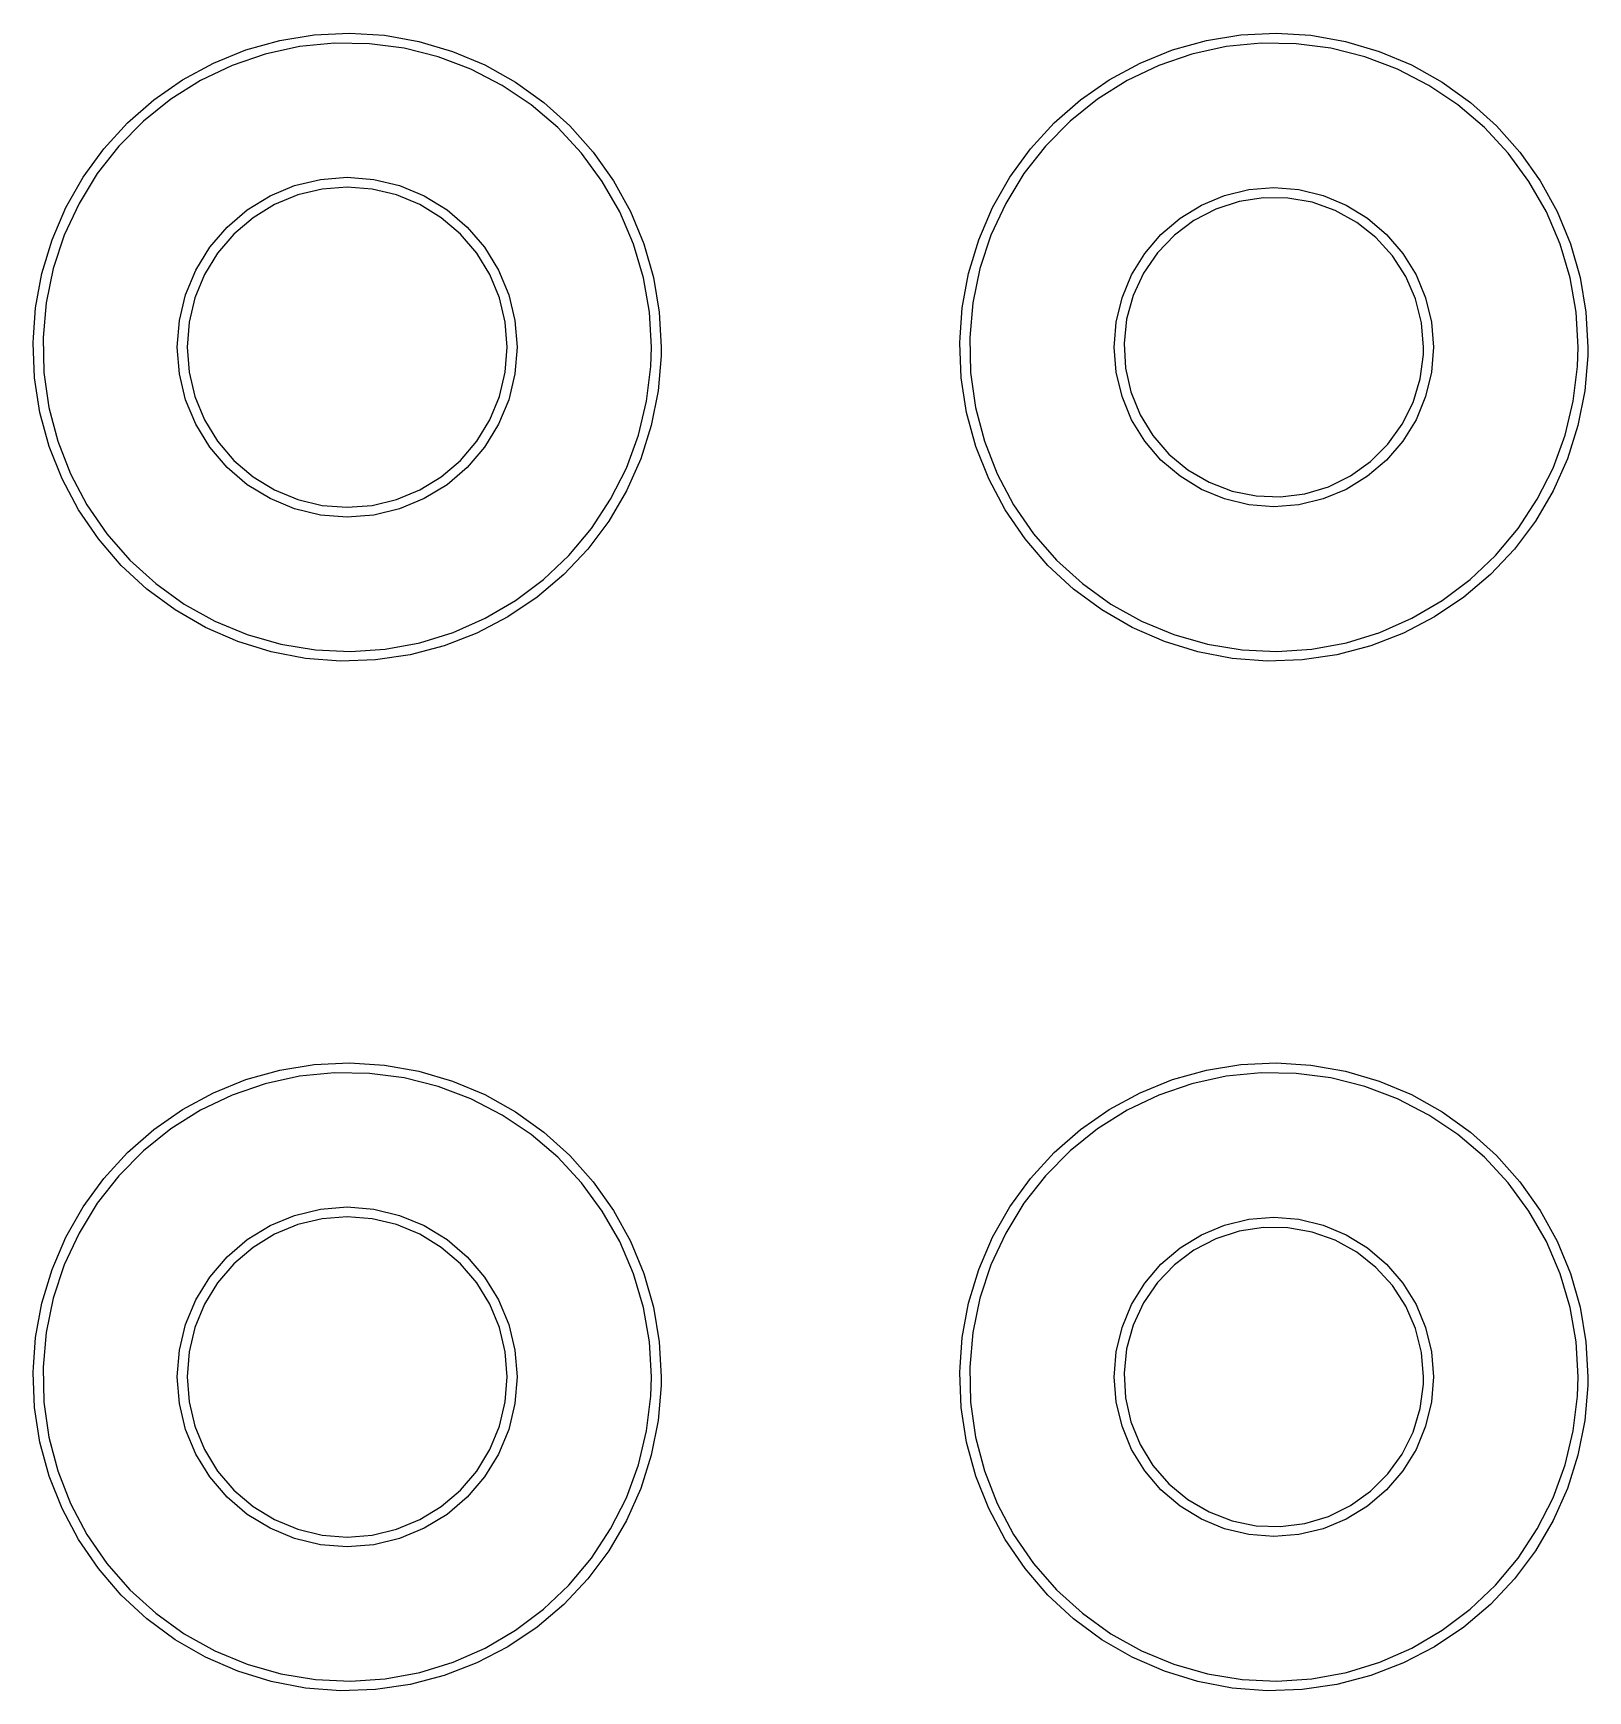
# Model space of a CAD drawing. Extents: x 26 to 390, y -197 to -58.
# Drawn here: x 32.95 to 48.05, y -191.05 to -174.95 of the extents above; entities that cross this region are included whole.
import ezdxf

# ---------------------------------------------------------------- set-up
doc = ezdxf.new("R2010")
doc.units = 0
doc.layers.add('BLACK', color=7, linetype='CONTINUOUS')

msp = doc.modelspace()

# ---------------------------------------------------------------- linework, layer by layer
at = {"layer": 'BLACK', "linetype": 'CONTINUOUS'}
for p, q in [((35.3451, -175.021), (35.6812, -174.967)), ((35.6812, -174.967), (36.0213, -174.95)), ((36.0213, -174.95), (36.3611, -174.971)), ((36.3611, -174.971), (36.6965, -175.031)), ((44.3451, -175.021), (44.6812, -174.967)), ((44.6812, -174.967), (45.0213, -174.95)), ((45.0213, -174.95), (45.3611, -174.971)), ((45.3611, -174.971), (45.6965, -175.031)), ((34.7014, -175.24), (35.0171, -175.113)), ((35.2053, -175.154), (34.8835, -175.264)), ((35.0171, -175.113), (35.3451, -175.021)), ((35.5377, -175.081), (35.2053, -175.154)), ((35.8763, -175.048), (35.5377, -175.081)), ((36.2164, -175.053), (35.8763, -175.048)), ((36.5537, -175.097), (36.2164, -175.053)), ((36.8837, -175.18), (36.5537, -175.097)), ((36.6965, -175.031), (37.0231, -175.127)), ((37.0231, -175.127), (37.337, -175.259)), ((43.7014, -175.24), (44.0171, -175.113)), ((44.2053, -175.154), (43.8835, -175.264)), ((44.0171, -175.113), (44.3451, -175.021)), ((44.5377, -175.081), (44.2053, -175.154)), ((44.8763, -175.048), (44.5377, -175.081)), ((45.2164, -175.053), (44.8763, -175.048)), ((45.5537, -175.097), (45.2164, -175.053)), ((45.8837, -175.18), (45.5537, -175.097)), ((45.6965, -175.031), (46.0231, -175.127)), ((46.0231, -175.127), (46.337, -175.259)), ((34.4018, -175.402), (34.7014, -175.24)), ((34.8835, -175.264), (34.5764, -175.411)), ((37.2019, -175.3), (36.8837, -175.18)), ((37.5042, -175.457), (37.2019, -175.3)), ((37.337, -175.259), (37.6343, -175.425)), ((43.4018, -175.402), (43.7014, -175.24)), ((43.8835, -175.264), (43.5764, -175.411)), ((46.2019, -175.3), (45.8837, -175.18)), ((46.5042, -175.457), (46.2019, -175.3)), ((46.337, -175.259), (46.6343, -175.425)), ((34.1222, -175.597), (34.4018, -175.402)), ((34.5764, -175.411), (34.2882, -175.591)), ((37.7866, -175.646), (37.5042, -175.457)), ((37.6343, -175.425), (37.9111, -175.623)), ((43.1222, -175.597), (43.4018, -175.402)), ((43.5764, -175.411), (43.2882, -175.591)), ((46.7866, -175.646), (46.5042, -175.457)), ((46.6343, -175.425), (46.9111, -175.623)), ((33.866, -175.821), (34.1222, -175.597)), ((34.2882, -175.591), (34.0227, -175.804)), ((37.9111, -175.623), (38.1642, -175.851)), ((42.866, -175.821), (43.1222, -175.597)), ((43.2882, -175.591), (43.0227, -175.804)), ((46.9111, -175.623), (47.1642, -175.851)), ((38.0453, -175.867), (37.7866, -175.646)), ((47.0453, -175.867), (46.7866, -175.646)), ((33.6364, -176.072), (33.866, -175.821)), ((34.0227, -175.804), (33.7834, -176.046)), ((38.2769, -176.116), (38.0453, -175.867)), ((38.1642, -175.851), (38.3903, -176.105)), ((42.6364, -176.072), (42.866, -175.821)), ((43.0227, -175.804), (42.7834, -176.046)), ((47.2769, -176.116), (47.0453, -175.867)), ((47.1642, -175.851), (47.3903, -176.105)), ((33.4363, -176.348), (33.6364, -176.072)), ((33.7834, -176.046), (33.5735, -176.314)), ((38.4783, -176.391), (38.2769, -176.116)), ((38.3903, -176.105), (38.5865, -176.384)), ((42.4363, -176.348), (42.6364, -176.072)), ((42.7834, -176.046), (42.5735, -176.314)), ((47.4783, -176.391), (47.2769, -176.116)), ((47.3903, -176.105), (47.5865, -176.384)), ((33.2681, -176.644), (33.4363, -176.348)), ((33.5735, -176.314), (33.3957, -176.604)), ((35.2509, -176.53), (35.4901, -176.431)), ((35.4901, -176.431), (35.7419, -176.37)), ((35.7419, -176.37), (36, -176.35)), ((36, -176.445), (35.7568, -176.464)), ((36, -176.35), (36.2581, -176.37)), ((36.2432, -176.464), (36, -176.445)), ((36.2581, -176.37), (36.5099, -176.431)), ((36.5099, -176.431), (36.7491, -176.53)), ((38.6468, -176.686), (38.4783, -176.391)), ((38.5865, -176.384), (38.7506, -176.682)), ((42.2681, -176.644), (42.4363, -176.348)), ((42.5735, -176.314), (42.3957, -176.604)), ((47.6468, -176.686), (47.4783, -176.391)), ((47.5865, -176.384), (47.7506, -176.682)), ((33.3957, -176.604), (33.2525, -176.912)), ((35.0302, -176.665), (35.2509, -176.53)), ((35.5195, -176.521), (35.2941, -176.615)), ((35.7568, -176.464), (35.5195, -176.521)), ((36.4805, -176.521), (36.2432, -176.464)), ((36.7059, -176.615), (36.4805, -176.521)), ((36.7491, -176.53), (36.9698, -176.665)), ((42.3957, -176.604), (42.2525, -176.912)), ((44.2963, -176.619), (44.521, -176.526)), ((44.6628, -176.585), (44.4362, -176.659)), ((44.521, -176.526), (44.7575, -176.469)), ((44.8985, -176.549), (44.6628, -176.585)), ((44.7575, -176.469), (45, -176.45)), ((45.1369, -176.551), (44.8985, -176.549)), ((45, -176.45), (45.2425, -176.469)), ((45.3717, -176.593), (45.1369, -176.551)), ((45.2425, -176.469), (45.479, -176.526)), ((45.5964, -176.673), (45.3717, -176.593)), ((45.479, -176.526), (45.7037, -176.619)), ((33.1339, -176.957), (33.2681, -176.644)), ((34.8333, -176.833), (35.0302, -176.665)), ((35.0861, -176.742), (34.9006, -176.901)), ((35.2941, -176.615), (35.0861, -176.742)), ((36.9139, -176.742), (36.7059, -176.615)), ((37.0994, -176.901), (36.9139, -176.742)), ((36.9698, -176.665), (37.1667, -176.833)), ((38.7803, -176.999), (38.6468, -176.686)), ((38.7506, -176.682), (38.8803, -176.997)), ((42.1339, -176.957), (42.2681, -176.644)), ((43.904, -176.904), (44.0889, -176.746)), ((44.0889, -176.746), (44.2963, -176.619)), ((44.4362, -176.659), (44.2247, -176.769)), ((45.8052, -176.788), (45.5964, -176.673)), ((45.7037, -176.619), (45.9111, -176.746)), ((45.9111, -176.746), (46.096, -176.904)), ((47.7803, -176.999), (47.6468, -176.686)), ((47.7506, -176.682), (47.8803, -176.997)), ((33.2525, -176.912), (33.1457, -177.235)), ((34.6651, -177.03), (34.8333, -176.833)), ((34.9006, -176.901), (34.7421, -177.086)), ((37.2579, -177.086), (37.0994, -176.901)), ((37.1667, -176.833), (37.3349, -177.03)), ((42.2525, -176.912), (42.1457, -177.235)), ((43.746, -177.089), (43.904, -176.904)), ((44.034, -176.912), (43.8693, -177.084)), ((44.2247, -176.769), (44.034, -176.912)), ((45.9923, -176.936), (45.8052, -176.788)), ((46.096, -176.904), (46.254, -177.089)), ((33.0355, -177.283), (33.1339, -176.957)), ((34.5298, -177.251), (34.6651, -177.03)), ((34.7421, -177.086), (34.6147, -177.294)), ((37.3853, -177.294), (37.2579, -177.086)), ((37.3349, -177.03), (37.4702, -177.251)), ((38.8769, -177.325), (38.7803, -176.999)), ((38.8803, -176.997), (38.9742, -177.324)), ((42.0355, -177.283), (42.1339, -176.957)), ((43.6189, -177.296), (43.746, -177.089)), ((43.8693, -177.084), (43.7349, -177.281)), ((46.1528, -177.112), (45.9923, -176.936)), ((46.254, -177.089), (46.3811, -177.296)), ((47.8769, -177.325), (47.7803, -176.999)), ((47.8803, -176.997), (47.9742, -177.324)), ((33.1457, -177.235), (33.0767, -177.568)), ((42.1457, -177.235), (42.0767, -177.568)), ((46.2823, -177.312), (46.1528, -177.112)), ((32.974, -177.618), (33.0355, -177.283)), ((34.4308, -177.49), (34.5298, -177.251)), ((34.6147, -177.294), (34.5213, -177.52)), ((37.4787, -177.52), (37.3853, -177.294)), ((37.4702, -177.251), (37.5692, -177.49)), ((38.9354, -177.66), (38.8769, -177.325)), ((38.9742, -177.324), (39.031, -177.66)), ((41.974, -177.618), (42.0355, -177.283)), ((43.5259, -177.521), (43.6189, -177.296)), ((43.7349, -177.281), (43.6345, -177.498)), ((46.3773, -177.531), (46.2823, -177.312)), ((46.3811, -177.296), (46.4741, -177.521)), ((47.9354, -177.66), (47.8769, -177.325)), ((47.9742, -177.324), (48.031, -177.66)), ((33.0767, -177.568), (33.0465, -177.907)), ((34.3703, -177.742), (34.4308, -177.49)), ((34.5213, -177.52), (34.4643, -177.757)), ((37.5357, -177.757), (37.4787, -177.52)), ((37.5692, -177.49), (37.6297, -177.742)), ((42.0767, -177.568), (42.0465, -177.907)), ((43.4691, -177.758), (43.5259, -177.521)), ((43.6345, -177.498), (43.5708, -177.727)), ((46.4354, -177.762), (46.3773, -177.531)), ((46.4741, -177.521), (46.5309, -177.758)), ((32.9538, -177.907), (32.974, -177.618)), ((38.955, -178), (38.9354, -177.66)), ((39.031, -177.66), (39.05, -178)), ((41.9538, -177.907), (41.974, -177.618)), ((43.5708, -177.727), (43.5455, -177.964)), ((47.955, -178), (47.9354, -177.66)), ((48.031, -177.66), (48.05, -178)), ((34.35, -178), (34.3703, -177.742)), ((34.4643, -177.757), (34.4452, -178)), ((37.5548, -178), (37.5357, -177.757)), ((37.6297, -177.742), (37.65, -178)), ((43.4528, -177.964), (43.4691, -177.758)), ((46.455, -178), (46.4354, -177.762)), ((46.5309, -177.758), (46.55, -178)), ((32.9503, -177.957), (32.9538, -177.907)), ((32.9646, -178.298), (32.9503, -177.957)), ((33.0465, -177.907), (33.0554, -178.247)), ((34.3703, -178.258), (34.35, -178)), ((34.4452, -178), (34.4643, -178.243)), ((37.5357, -178.243), (37.5548, -178)), ((37.65, -178), (37.6297, -178.258)), ((38.9492, -178.186), (38.955, -178)), ((39.05, -178), (39.0488, -178.085)), ((41.9503, -177.957), (41.9538, -177.907)), ((41.9646, -178.298), (41.9503, -177.957)), ((42.0465, -177.907), (42.0554, -178.247)), ((43.45, -178), (43.4528, -177.964)), ((43.4691, -178.242), (43.45, -178)), ((43.5455, -177.964), (43.5592, -178.202)), ((46.4532, -178.071), (46.455, -178)), ((46.55, -178), (46.5309, -178.242)), ((47.9492, -178.186), (47.955, -178)), ((48.05, -178), (48.0488, -178.085)), ((38.9083, -178.523), (38.9492, -178.186)), ((39.0488, -178.085), (39.0203, -178.424)), ((43.5592, -178.202), (43.6116, -178.435)), ((46.4221, -178.307), (46.4532, -178.071)), ((47.9083, -178.523), (47.9492, -178.186)), ((48.0488, -178.085), (48.0203, -178.424)), ((33.0166, -178.634), (32.9646, -178.298)), ((33.0554, -178.247), (33.1033, -178.584)), ((34.4308, -178.51), (34.3703, -178.258)), ((34.4643, -178.243), (34.5213, -178.48)), ((37.4787, -178.48), (37.5357, -178.243)), ((37.6297, -178.258), (37.5692, -178.51)), ((42.0166, -178.634), (41.9646, -178.298)), ((42.0554, -178.247), (42.1033, -178.584)), ((43.5259, -178.479), (43.4691, -178.242)), ((46.3528, -178.536), (46.4221, -178.307)), ((46.5309, -178.242), (46.4741, -178.479)), ((34.5298, -178.749), (34.4308, -178.51)), ((34.5213, -178.48), (34.6147, -178.706)), ((37.3853, -178.706), (37.4787, -178.48)), ((37.5692, -178.51), (37.4702, -178.749)), ((38.8289, -178.854), (38.9083, -178.523)), ((39.0203, -178.424), (38.9542, -178.759)), ((43.6189, -178.704), (43.5259, -178.479)), ((43.6116, -178.435), (43.7013, -178.656)), ((46.2472, -178.749), (46.3528, -178.536)), ((46.4741, -178.479), (46.3811, -178.704)), ((47.8289, -178.854), (47.9083, -178.523)), ((48.0203, -178.424), (47.9542, -178.759)), ((33.1059, -178.963), (33.0166, -178.634)), ((33.1033, -178.584), (33.1896, -178.913)), ((42.1059, -178.963), (42.0166, -178.634)), ((42.1033, -178.584), (42.1896, -178.913)), ((43.7013, -178.656), (43.8259, -178.859)), ((34.6651, -178.97), (34.5298, -178.749)), ((34.6147, -178.706), (34.7421, -178.914)), ((37.2579, -178.914), (37.3853, -178.706)), ((37.4702, -178.749), (37.3349, -178.97)), ((38.712, -179.174), (38.8289, -178.854)), ((38.9542, -178.759), (38.8512, -179.083)), ((43.746, -178.911), (43.6189, -178.704)), ((43.8259, -178.859), (43.982, -179.04)), ((46.108, -178.943), (46.2472, -178.749)), ((46.3811, -178.704), (46.254, -178.911)), ((47.712, -179.174), (47.8289, -178.854)), ((47.9542, -178.759), (47.8512, -179.083)), ((33.2313, -179.279), (33.1059, -178.963)), ((33.1896, -178.913), (33.3132, -179.23)), ((34.8333, -179.167), (34.6651, -178.97)), ((34.7421, -178.914), (34.9006, -179.099)), ((37.0994, -179.099), (37.2579, -178.914)), ((37.3349, -178.97), (37.1667, -179.167)), ((42.2313, -179.279), (42.1059, -178.963)), ((42.1896, -178.913), (42.3132, -179.23)), ((43.904, -179.096), (43.746, -178.911)), ((45.9391, -179.111), (46.108, -178.943)), ((46.254, -178.911), (46.096, -179.096)), ((35.0302, -179.335), (34.8333, -179.167)), ((34.9006, -179.099), (35.0861, -179.258)), ((36.9139, -179.258), (37.0994, -179.099)), ((37.1667, -179.167), (36.9698, -179.335)), ((38.5591, -179.477), (38.712, -179.174)), ((38.8512, -179.083), (38.7127, -179.394)), ((44.0889, -179.254), (43.904, -179.096)), ((43.982, -179.04), (44.1655, -179.192)), ((45.745, -179.25), (45.9391, -179.111)), ((46.096, -179.096), (45.9111, -179.254)), ((47.5591, -179.477), (47.712, -179.174)), ((47.8512, -179.083), (47.7127, -179.394)), ((33.3911, -179.58), (33.2313, -179.279)), ((33.3132, -179.23), (33.4724, -179.531)), ((35.2509, -179.47), (35.0302, -179.335)), ((35.0861, -179.258), (35.2941, -179.385)), ((36.7059, -179.385), (36.9139, -179.258)), ((36.9698, -179.335), (36.7491, -179.47)), ((42.3911, -179.58), (42.2313, -179.279)), ((42.3132, -179.23), (42.4724, -179.531)), ((44.2963, -179.381), (44.0889, -179.254)), ((44.1655, -179.192), (44.3713, -179.312)), ((44.3713, -179.312), (44.5941, -179.397)), ((45.5309, -179.355), (45.745, -179.25)), ((45.9111, -179.254), (45.7037, -179.381)), ((35.4901, -179.569), (35.2509, -179.47)), ((35.2941, -179.385), (35.5195, -179.479)), ((35.5195, -179.479), (35.7568, -179.536)), ((36.2432, -179.536), (36.4805, -179.479)), ((36.4805, -179.479), (36.7059, -179.385)), ((36.7491, -179.47), (36.5099, -179.569)), ((38.3723, -179.762), (38.5591, -179.477)), ((38.7127, -179.394), (38.5404, -179.688)), ((44.521, -179.474), (44.2963, -179.381)), ((44.7575, -179.531), (44.521, -179.474)), ((44.5941, -179.397), (44.8277, -179.445)), ((44.8277, -179.445), (45.066, -179.453)), ((45.066, -179.453), (45.3025, -179.423)), ((45.479, -179.474), (45.2425, -179.531)), ((45.3025, -179.423), (45.5309, -179.355)), ((45.7037, -179.381), (45.479, -179.474)), ((47.3723, -179.762), (47.5591, -179.477)), ((47.7127, -179.394), (47.5404, -179.688)), ((33.5835, -179.861), (33.3911, -179.58)), ((33.4724, -179.531), (33.6651, -179.811)), ((35.7419, -179.63), (35.4901, -179.569)), ((36, -179.65), (35.7419, -179.63)), ((35.7568, -179.536), (36, -179.555)), ((36, -179.555), (36.2432, -179.536)), ((36.2581, -179.63), (36, -179.65)), ((36.5099, -179.569), (36.2581, -179.63)), ((42.5835, -179.861), (42.3911, -179.58)), ((42.4724, -179.531), (42.6651, -179.811)), ((45, -179.55), (44.7575, -179.531)), ((45.2425, -179.531), (45, -179.55)), ((33.6651, -179.811), (33.8887, -180.068)), ((38.1541, -180.023), (38.3723, -179.762)), ((38.5404, -179.688), (38.3364, -179.961)), ((42.6651, -179.811), (42.8887, -180.068)), ((47.1541, -180.023), (47.3723, -179.762)), ((47.5404, -179.688), (47.3364, -179.961)), ((33.806, -180.119), (33.5835, -179.861)), ((38.3364, -179.961), (38.1033, -180.209)), ((42.806, -180.119), (42.5835, -179.861)), ((47.3364, -179.961), (47.1033, -180.209)), ((34.0559, -180.35), (33.806, -180.119)), ((33.8887, -180.068), (34.1404, -180.296)), ((37.9073, -180.257), (38.1541, -180.023)), ((43.0559, -180.35), (42.806, -180.119)), ((42.8887, -180.068), (43.1404, -180.296)), ((46.9073, -180.257), (47.1541, -180.023)), ((34.1404, -180.296), (34.4166, -180.495)), ((37.6353, -180.461), (37.9073, -180.257)), ((38.1033, -180.209), (37.844, -180.429)), ((43.1404, -180.296), (43.4166, -180.495)), ((46.6353, -180.461), (46.9073, -180.257)), ((47.1033, -180.209), (46.844, -180.429)), ((34.3299, -180.552), (34.0559, -180.35)), ((37.3415, -180.633), (37.6353, -180.461)), ((37.844, -180.429), (37.5617, -180.62)), ((43.3299, -180.552), (43.0559, -180.35)), ((46.3415, -180.633), (46.6353, -180.461)), ((46.844, -180.429), (46.5617, -180.62)), ((34.6248, -180.722), (34.3299, -180.552)), ((34.4166, -180.495), (34.7139, -180.66)), ((37.5617, -180.62), (37.26, -180.778)), ((43.6248, -180.722), (43.3299, -180.552)), ((43.4166, -180.495), (43.7139, -180.66)), ((46.5617, -180.62), (46.26, -180.778)), ((34.9369, -180.859), (34.6248, -180.722)), ((34.7139, -180.66), (35.0282, -180.791)), ((35.0282, -180.791), (35.3554, -180.884)), ((36.7049, -180.87), (37.03, -180.77)), ((37.26, -180.778), (36.9425, -180.901)), ((37.03, -180.77), (37.3415, -180.633)), ((43.9369, -180.859), (43.6248, -180.722)), ((43.7139, -180.66), (44.0282, -180.791)), ((44.0282, -180.791), (44.3554, -180.884)), ((45.7049, -180.87), (46.03, -180.77)), ((46.26, -180.778), (45.9425, -180.901)), ((46.03, -180.77), (46.3415, -180.633)), ((35.2621, -180.959), (34.9369, -180.859)), ((35.3554, -180.884), (35.6911, -180.939)), ((35.6911, -180.939), (36.0309, -180.955)), ((36.0309, -180.955), (36.3704, -180.932)), ((36.3704, -180.932), (36.7049, -180.87)), ((36.9425, -180.901), (36.6133, -180.988)), ((44.2621, -180.959), (43.9369, -180.859)), ((44.3554, -180.884), (44.6911, -180.939)), ((44.6911, -180.939), (45.0309, -180.955)), ((45.0309, -180.955), (45.3704, -180.932)), ((45.3704, -180.932), (45.7049, -180.87)), ((45.9425, -180.901), (45.6133, -180.988)), ((35.5966, -181.023), (35.2621, -180.959)), ((35.9361, -181.049), (35.5966, -181.023)), ((36.2764, -181.037), (35.9361, -181.049)), ((36.6133, -180.988), (36.2764, -181.037)), ((44.5966, -181.023), (44.2621, -180.959)), ((44.9361, -181.049), (44.5966, -181.023)), ((45.2764, -181.037), (44.9361, -181.049)), ((45.6133, -180.988), (45.2764, -181.037)), ((35.3451, -185.021), (35.6812, -184.967)), ((35.6812, -184.967), (36.0213, -184.95)), ((36.0213, -184.95), (36.3611, -184.971)), ((36.3611, -184.971), (36.6965, -185.031)), ((44.3451, -185.021), (44.6812, -184.967)), ((44.6812, -184.967), (45.0213, -184.95)), ((45.0213, -184.95), (45.3611, -184.971)), ((45.3611, -184.971), (45.6965, -185.031)), ((34.7014, -185.24), (35.0171, -185.113)), ((35.0171, -185.113), (35.3451, -185.021)), ((35.5377, -185.081), (35.2053, -185.154)), ((35.8763, -185.048), (35.5377, -185.081)), ((36.2164, -185.053), (35.8763, -185.048)), ((36.5537, -185.097), (36.2164, -185.053)), ((36.8837, -185.18), (36.5537, -185.097)), ((36.6965, -185.031), (37.0231, -185.127)), ((37.0231, -185.127), (37.337, -185.259)), ((43.7014, -185.24), (44.0171, -185.113)), ((44.0171, -185.113), (44.3451, -185.021)), ((44.5377, -185.081), (44.2053, -185.154)), ((44.8763, -185.048), (44.5377, -185.081)), ((45.2164, -185.053), (44.8763, -185.048)), ((45.5537, -185.097), (45.2164, -185.053)), ((45.8837, -185.18), (45.5537, -185.097)), ((45.6965, -185.031), (46.0231, -185.127)), ((46.0231, -185.127), (46.337, -185.259)), ((34.4018, -185.402), (34.7014, -185.24)), ((34.8835, -185.264), (34.5764, -185.411)), ((35.2053, -185.154), (34.8835, -185.264)), ((37.2019, -185.3), (36.8837, -185.18)), ((37.337, -185.259), (37.6343, -185.425)), ((43.4018, -185.402), (43.7014, -185.24)), ((43.8835, -185.264), (43.5764, -185.411)), ((44.2053, -185.154), (43.8835, -185.264)), ((46.2019, -185.3), (45.8837, -185.18)), ((46.337, -185.259), (46.6343, -185.425)), ((34.1222, -185.597), (34.4018, -185.402)), ((34.5764, -185.411), (34.2882, -185.591)), ((37.5042, -185.457), (37.2019, -185.3)), ((37.7866, -185.646), (37.5042, -185.457)), ((37.6343, -185.425), (37.9111, -185.623)), ((43.1222, -185.597), (43.4018, -185.402)), ((43.5764, -185.411), (43.2882, -185.591)), ((46.5042, -185.457), (46.2019, -185.3)), ((46.7866, -185.646), (46.5042, -185.457)), ((46.6343, -185.425), (46.9111, -185.623)), ((33.866, -185.821), (34.1222, -185.597)), ((34.2882, -185.591), (34.0227, -185.804)), ((42.866, -185.821), (43.1222, -185.597)), ((43.2882, -185.591), (43.0227, -185.804)), ((38.0453, -185.867), (37.7866, -185.646)), ((37.9111, -185.623), (38.1642, -185.851)), ((47.0453, -185.867), (46.7866, -185.646)), ((46.9111, -185.623), (47.1642, -185.851)), ((33.6364, -186.072), (33.866, -185.821)), ((34.0227, -185.804), (33.7834, -186.046)), ((38.2769, -186.116), (38.0453, -185.867)), ((38.1642, -185.851), (38.3903, -186.105)), ((42.6364, -186.072), (42.866, -185.821)), ((43.0227, -185.804), (42.7834, -186.046)), ((47.2769, -186.116), (47.0453, -185.867)), ((47.1642, -185.851), (47.3903, -186.105)), ((33.4363, -186.348), (33.6364, -186.072)), ((33.7834, -186.046), (33.5735, -186.314)), ((42.4363, -186.348), (42.6364, -186.072)), ((42.7834, -186.046), (42.5735, -186.314)), ((38.4783, -186.391), (38.2769, -186.116)), ((38.3903, -186.105), (38.5865, -186.384)), ((47.4783, -186.391), (47.2769, -186.116)), ((47.3903, -186.105), (47.5865, -186.384)), ((33.2681, -186.644), (33.4363, -186.348)), ((33.5735, -186.314), (33.3957, -186.604)), ((35.4901, -186.431), (35.7419, -186.37)), ((35.7419, -186.37), (36, -186.35)), ((36, -186.35), (36.2581, -186.37)), ((36.2581, -186.37), (36.5099, -186.431)), ((38.6468, -186.686), (38.4783, -186.391)), ((38.5865, -186.384), (38.7506, -186.682)), ((42.2681, -186.644), (42.4363, -186.348)), ((42.5735, -186.314), (42.3957, -186.604)), ((47.6468, -186.686), (47.4783, -186.391)), ((47.5865, -186.384), (47.7506, -186.682)), ((35.0302, -186.665), (35.2509, -186.53)), ((35.2509, -186.53), (35.4901, -186.431)), ((35.5195, -186.521), (35.2941, -186.615)), ((35.7568, -186.464), (35.5195, -186.521)), ((36, -186.445), (35.7568, -186.464)), ((36.2432, -186.464), (36, -186.445)), ((36.4805, -186.521), (36.2432, -186.464)), ((36.7059, -186.615), (36.4805, -186.521)), ((36.5099, -186.431), (36.7491, -186.53)), ((36.7491, -186.53), (36.9698, -186.665)), ((44.2963, -186.619), (44.521, -186.526)), ((44.6628, -186.585), (44.4362, -186.659)), ((44.521, -186.526), (44.7575, -186.469)), ((44.8985, -186.549), (44.6628, -186.585)), ((44.7575, -186.469), (45, -186.45)), ((45.1369, -186.551), (44.8985, -186.549)), ((45, -186.45), (45.2425, -186.469)), ((45.3717, -186.593), (45.1369, -186.551)), ((45.2425, -186.469), (45.479, -186.526)), ((45.479, -186.526), (45.7037, -186.619)), ((33.1339, -186.957), (33.2681, -186.644)), ((33.3957, -186.604), (33.2525, -186.912)), ((34.8333, -186.833), (35.0302, -186.665)), ((35.0861, -186.742), (34.9006, -186.901)), ((35.2941, -186.615), (35.0861, -186.742)), ((36.9139, -186.742), (36.7059, -186.615)), ((37.0994, -186.901), (36.9139, -186.742)), ((36.9698, -186.665), (37.1667, -186.833)), ((38.7803, -186.999), (38.6468, -186.686)), ((38.7506, -186.682), (38.8803, -186.997)), ((42.1339, -186.957), (42.2681, -186.644)), ((42.3957, -186.604), (42.2525, -186.912)), ((43.904, -186.904), (44.0889, -186.746)), ((44.0889, -186.746), (44.2963, -186.619)), ((44.4362, -186.659), (44.2247, -186.769)), ((45.5964, -186.673), (45.3717, -186.593)), ((45.8052, -186.788), (45.5964, -186.673)), ((45.7037, -186.619), (45.9111, -186.746)), ((45.9111, -186.746), (46.096, -186.904)), ((47.7803, -186.999), (47.6468, -186.686)), ((47.7506, -186.682), (47.8803, -186.997)), ((34.6651, -187.03), (34.8333, -186.833)), ((34.9006, -186.901), (34.7421, -187.086)), ((37.2579, -187.086), (37.0994, -186.901)), ((37.1667, -186.833), (37.3349, -187.03)), ((43.746, -187.089), (43.904, -186.904)), ((44.2247, -186.769), (44.034, -186.912)), ((45.9923, -186.936), (45.8052, -186.788)), ((46.096, -186.904), (46.254, -187.089)), ((33.0355, -187.283), (33.1339, -186.957)), ((33.2525, -186.912), (33.1457, -187.235)), ((34.5298, -187.251), (34.6651, -187.03)), ((37.3349, -187.03), (37.4702, -187.251)), ((38.8769, -187.325), (38.7803, -186.999)), ((38.8803, -186.997), (38.9742, -187.324)), ((42.0355, -187.283), (42.1339, -186.957)), ((42.2525, -186.912), (42.1457, -187.235)), ((44.034, -186.912), (43.8693, -187.084)), ((46.1528, -187.112), (45.9923, -186.936)), ((47.8769, -187.325), (47.7803, -186.999)), ((47.8803, -186.997), (47.9742, -187.324)), ((34.7421, -187.086), (34.6147, -187.294)), ((37.3853, -187.294), (37.2579, -187.086)), ((43.6189, -187.296), (43.746, -187.089)), ((43.8693, -187.084), (43.7349, -187.281)), ((46.2823, -187.312), (46.1528, -187.112)), ((46.254, -187.089), (46.3811, -187.296)), ((32.974, -187.618), (33.0355, -187.283)), ((33.1457, -187.235), (33.0767, -187.568)), ((34.4308, -187.49), (34.5298, -187.251)), ((34.6147, -187.294), (34.5213, -187.52)), ((37.4787, -187.52), (37.3853, -187.294)), ((37.4702, -187.251), (37.5692, -187.49)), ((38.9354, -187.66), (38.8769, -187.325)), ((38.9742, -187.324), (39.031, -187.66)), ((41.974, -187.618), (42.0355, -187.283)), ((42.1457, -187.235), (42.0767, -187.568)), ((43.5259, -187.521), (43.6189, -187.296)), ((43.7349, -187.281), (43.6345, -187.498)), ((46.3773, -187.531), (46.2823, -187.312)), ((46.3811, -187.296), (46.4741, -187.521)), ((47.9354, -187.66), (47.8769, -187.325)), ((47.9742, -187.324), (48.031, -187.66)), ((34.3703, -187.742), (34.4308, -187.49)), ((34.5213, -187.52), (34.4643, -187.757)), ((37.5357, -187.757), (37.4787, -187.52)), ((37.5692, -187.49), (37.6297, -187.742)), ((43.4691, -187.758), (43.5259, -187.521)), ((43.6345, -187.498), (43.5708, -187.727)), ((46.4354, -187.762), (46.3773, -187.531)), ((46.4741, -187.521), (46.5309, -187.758)), ((32.9538, -187.907), (32.974, -187.618)), ((33.0767, -187.568), (33.0465, -187.907)), ((38.955, -188), (38.9354, -187.66)), ((39.031, -187.66), (39.05, -188)), ((41.9538, -187.907), (41.974, -187.618)), ((42.0767, -187.568), (42.0465, -187.907)), ((47.955, -188), (47.9354, -187.66)), ((48.031, -187.66), (48.05, -188)), ((34.35, -188), (34.3703, -187.742)), ((34.4643, -187.757), (34.4452, -188)), ((37.5548, -188), (37.5357, -187.757)), ((37.6297, -187.742), (37.65, -188)), ((43.4528, -187.964), (43.4691, -187.758)), ((43.5708, -187.727), (43.5455, -187.964)), ((46.455, -188), (46.4354, -187.762)), ((46.5309, -187.758), (46.55, -188)), ((32.9503, -187.957), (32.9538, -187.907)), ((32.9646, -188.298), (32.9503, -187.957)), ((33.0465, -187.907), (33.0554, -188.247)), ((34.3703, -188.258), (34.35, -188)), ((34.4452, -188), (34.4643, -188.243)), ((37.5357, -188.243), (37.5548, -188)), ((37.65, -188), (37.6297, -188.258)), ((38.9492, -188.186), (38.955, -188)), ((39.05, -188), (39.0488, -188.085)), ((41.9503, -187.957), (41.9538, -187.907)), ((41.9646, -188.298), (41.9503, -187.957)), ((42.0465, -187.907), (42.0554, -188.247)), ((43.45, -188), (43.4528, -187.964)), ((43.4691, -188.242), (43.45, -188)), ((43.5455, -187.964), (43.5592, -188.202)), ((46.4532, -188.071), (46.455, -188)), ((46.55, -188), (46.5309, -188.242)), ((47.9492, -188.186), (47.955, -188)), ((48.05, -188), (48.0488, -188.085)), ((38.9083, -188.523), (38.9492, -188.186)), ((39.0488, -188.085), (39.0203, -188.424)), ((46.4221, -188.307), (46.4532, -188.071)), ((47.9083, -188.523), (47.9492, -188.186)), ((48.0488, -188.085), (48.0203, -188.424)), ((33.0166, -188.634), (32.9646, -188.298)), ((33.0554, -188.247), (33.1033, -188.584)), ((34.4308, -188.51), (34.3703, -188.258)), ((34.4643, -188.243), (34.5213, -188.48)), ((37.4787, -188.48), (37.5357, -188.243)), ((37.6297, -188.258), (37.5692, -188.51)), ((42.0166, -188.634), (41.9646, -188.298)), ((42.0554, -188.247), (42.1033, -188.584)), ((43.5259, -188.479), (43.4691, -188.242)), ((43.5592, -188.202), (43.6116, -188.435)), ((46.3528, -188.536), (46.4221, -188.307)), ((46.5309, -188.242), (46.4741, -188.479)), ((34.5298, -188.749), (34.4308, -188.51)), ((34.5213, -188.48), (34.6147, -188.706)), ((37.3853, -188.706), (37.4787, -188.48)), ((37.5692, -188.51), (37.4702, -188.749)), ((39.0203, -188.424), (38.9542, -188.759)), ((43.6189, -188.704), (43.5259, -188.479)), ((43.6116, -188.435), (43.7013, -188.656)), ((46.4741, -188.479), (46.3811, -188.704)), ((48.0203, -188.424), (47.9542, -188.759)), ((33.1059, -188.963), (33.0166, -188.634)), ((33.1033, -188.584), (33.1896, -188.913)), ((38.8289, -188.854), (38.9083, -188.523)), ((42.1059, -188.963), (42.0166, -188.634)), ((42.1033, -188.584), (42.1896, -188.913)), ((43.7013, -188.656), (43.8259, -188.859)), ((46.2472, -188.749), (46.3528, -188.536)), ((47.8289, -188.854), (47.9083, -188.523)), ((34.6651, -188.97), (34.5298, -188.749)), ((34.6147, -188.706), (34.7421, -188.914)), ((37.2579, -188.914), (37.3853, -188.706)), ((37.4702, -188.749), (37.3349, -188.97)), ((38.9542, -188.759), (38.8512, -189.083)), ((43.746, -188.911), (43.6189, -188.704)), ((46.108, -188.943), (46.2472, -188.749)), ((46.3811, -188.704), (46.254, -188.911)), ((47.9542, -188.759), (47.8512, -189.083)), ((33.2313, -189.279), (33.1059, -188.963)), ((33.1896, -188.913), (33.3132, -189.23)), ((34.8333, -189.167), (34.6651, -188.97)), ((34.7421, -188.914), (34.9006, -189.099)), ((37.0994, -189.099), (37.2579, -188.914)), ((37.3349, -188.97), (37.1667, -189.167)), ((38.712, -189.174), (38.8289, -188.854)), ((42.2313, -189.279), (42.1059, -188.963)), ((42.1896, -188.913), (42.3132, -189.23)), ((43.904, -189.096), (43.746, -188.911)), ((43.8259, -188.859), (43.982, -189.04)), ((45.9391, -189.111), (46.108, -188.943)), ((46.254, -188.911), (46.096, -189.096)), ((47.712, -189.174), (47.8289, -188.854)), ((34.9006, -189.099), (35.0861, -189.258)), ((36.9139, -189.258), (37.0994, -189.099)), ((38.8512, -189.083), (38.7127, -189.394)), ((44.0889, -189.254), (43.904, -189.096)), ((43.982, -189.04), (44.1655, -189.192)), ((45.745, -189.25), (45.9391, -189.111)), ((46.096, -189.096), (45.9111, -189.254)), ((47.8512, -189.083), (47.7127, -189.394)), ((33.3911, -189.58), (33.2313, -189.279)), ((33.3132, -189.23), (33.4724, -189.531)), ((35.0302, -189.335), (34.8333, -189.167)), ((35.0861, -189.258), (35.2941, -189.385)), ((36.7059, -189.385), (36.9139, -189.258)), ((37.1667, -189.167), (36.9698, -189.335)), ((38.5591, -189.477), (38.712, -189.174)), ((42.3911, -189.58), (42.2313, -189.279)), ((42.3132, -189.23), (42.4724, -189.531)), ((44.2963, -189.381), (44.0889, -189.254)), ((44.1655, -189.192), (44.3713, -189.312)), ((44.3713, -189.312), (44.5941, -189.397)), ((45.5309, -189.355), (45.745, -189.25)), ((45.9111, -189.254), (45.7037, -189.381)), ((47.5591, -189.477), (47.712, -189.174)), ((35.2509, -189.47), (35.0302, -189.335)), ((35.4901, -189.569), (35.2509, -189.47)), ((35.2941, -189.385), (35.5195, -189.479)), ((35.5195, -189.479), (35.7568, -189.536)), ((36.2432, -189.536), (36.4805, -189.479)), ((36.4805, -189.479), (36.7059, -189.385)), ((36.7491, -189.47), (36.5099, -189.569)), ((36.9698, -189.335), (36.7491, -189.47)), ((38.3723, -189.762), (38.5591, -189.477)), ((38.7127, -189.394), (38.5404, -189.688)), ((44.521, -189.474), (44.2963, -189.381)), ((44.7575, -189.531), (44.521, -189.474)), ((44.5941, -189.397), (44.8277, -189.445)), ((44.8277, -189.445), (45.066, -189.453)), ((45.066, -189.453), (45.3025, -189.423)), ((45.479, -189.474), (45.2425, -189.531)), ((45.3025, -189.423), (45.5309, -189.355)), ((45.7037, -189.381), (45.479, -189.474)), ((47.3723, -189.762), (47.5591, -189.477)), ((47.7127, -189.394), (47.5404, -189.688)), ((33.5835, -189.861), (33.3911, -189.58)), ((33.4724, -189.531), (33.6651, -189.811)), ((35.7419, -189.63), (35.4901, -189.569)), ((36, -189.65), (35.7419, -189.63)), ((35.7568, -189.536), (36, -189.555)), ((36, -189.555), (36.2432, -189.536)), ((36.2581, -189.63), (36, -189.65)), ((36.5099, -189.569), (36.2581, -189.63)), ((42.5835, -189.861), (42.3911, -189.58)), ((42.4724, -189.531), (42.6651, -189.811)), ((45, -189.55), (44.7575, -189.531)), ((45.2425, -189.531), (45, -189.55)), ((38.1541, -190.023), (38.3723, -189.762)), ((38.5404, -189.688), (38.3364, -189.961)), ((47.1541, -190.023), (47.3723, -189.762)), ((47.5404, -189.688), (47.3364, -189.961)), ((33.806, -190.119), (33.5835, -189.861)), ((33.6651, -189.811), (33.8887, -190.068)), ((38.3364, -189.961), (38.1033, -190.209)), ((42.806, -190.119), (42.5835, -189.861)), ((42.6651, -189.811), (42.8887, -190.068)), ((47.3364, -189.961), (47.1033, -190.209)), ((34.0559, -190.35), (33.806, -190.119)), ((33.8887, -190.068), (34.1404, -190.296)), ((37.9073, -190.257), (38.1541, -190.023)), ((43.0559, -190.35), (42.806, -190.119)), ((42.8887, -190.068), (43.1404, -190.296)), ((46.9073, -190.257), (47.1541, -190.023)), ((37.6353, -190.461), (37.9073, -190.257)), ((38.1033, -190.209), (37.844, -190.429)), ((46.6353, -190.461), (46.9073, -190.257)), ((47.1033, -190.209), (46.844, -190.429)), ((34.3299, -190.552), (34.0559, -190.35)), ((34.1404, -190.296), (34.4166, -190.495)), ((37.844, -190.429), (37.5617, -190.62)), ((43.3299, -190.552), (43.0559, -190.35)), ((43.1404, -190.296), (43.4166, -190.495)), ((46.844, -190.429), (46.5617, -190.62)), ((34.6248, -190.722), (34.3299, -190.552)), ((34.4166, -190.495), (34.7139, -190.66)), ((37.3415, -190.633), (37.6353, -190.461)), ((43.6248, -190.722), (43.3299, -190.552)), ((43.4166, -190.495), (43.7139, -190.66)), ((46.3415, -190.633), (46.6353, -190.461)), ((34.9369, -190.859), (34.6248, -190.722)), ((34.7139, -190.66), (35.0282, -190.791)), ((36.7049, -190.87), (37.03, -190.77)), ((37.03, -190.77), (37.3415, -190.633)), ((37.5617, -190.62), (37.26, -190.778)), ((43.9369, -190.859), (43.6248, -190.722)), ((43.7139, -190.66), (44.0282, -190.791)), ((45.7049, -190.87), (46.03, -190.77)), ((46.03, -190.77), (46.3415, -190.633)), ((46.5617, -190.62), (46.26, -190.778)), ((35.2621, -190.959), (34.9369, -190.859)), ((35.0282, -190.791), (35.3554, -190.884)), ((35.3554, -190.884), (35.6911, -190.939)), ((36.0309, -190.955), (36.3704, -190.932)), ((36.3704, -190.932), (36.7049, -190.87)), ((36.9425, -190.901), (36.6133, -190.988)), ((37.26, -190.778), (36.9425, -190.901)), ((44.2621, -190.959), (43.9369, -190.859)), ((44.0282, -190.791), (44.3554, -190.884)), ((44.3554, -190.884), (44.6911, -190.939)), ((45.0309, -190.955), (45.3704, -190.932)), ((45.3704, -190.932), (45.7049, -190.87)), ((45.9425, -190.901), (45.6133, -190.988)), ((46.26, -190.778), (45.9425, -190.901)), ((35.5966, -191.023), (35.2621, -190.959)), ((35.9361, -191.049), (35.5966, -191.023)), ((35.6911, -190.939), (36.0309, -190.955)), ((36.2764, -191.037), (35.9361, -191.049)), ((36.6133, -190.988), (36.2764, -191.037)), ((44.5966, -191.023), (44.2621, -190.959)), ((44.9361, -191.049), (44.5966, -191.023)), ((44.6911, -190.939), (45.0309, -190.955)), ((45.2764, -191.037), (44.9361, -191.049)), ((45.6133, -190.988), (45.2764, -191.037))]:
    msp.add_line(p, q, dxfattribs=at)

doc.saveas('drawing.dxf')
